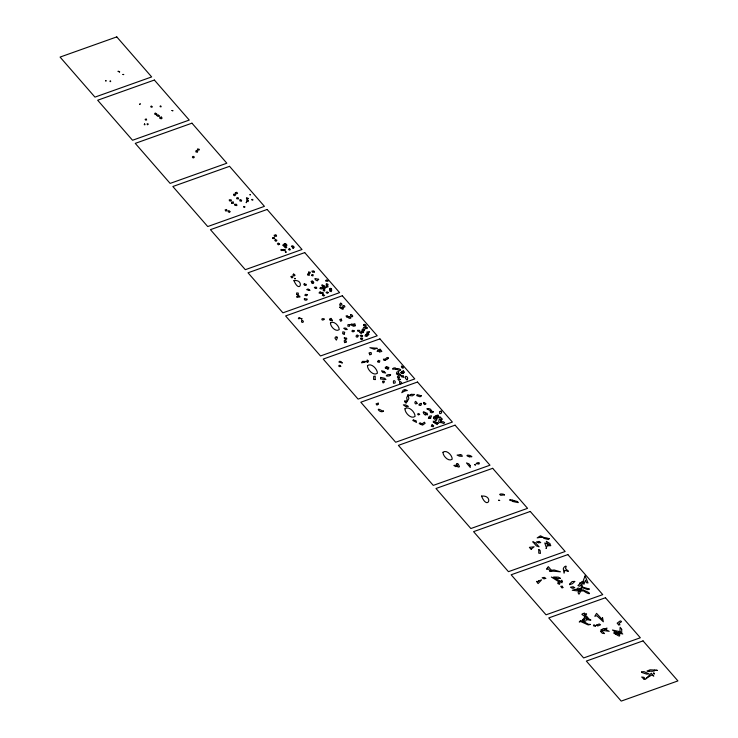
<?xml version="1.0" encoding="UTF-8"?>
<svg xmlns="http://www.w3.org/2000/svg" width="738" height="738" viewBox="0 0 738 738"><rect width="100%" height="100%" fill="white"/><g stroke="black" fill="none" stroke-linecap="round" stroke-linejoin="round"><path stroke-width="1.11" d="M397.874 373.714L397.662 374.618L399.627 375.245L400.688 374.83L398.455 373.16M620.704 633.112L620.686 633.767L618.564 633.674M435.844 418.483L435.9 417.293M621.691 629.33L621.719 632.881M330.117 289.591L330.172 288.936L331.131 289.167L331.076 289.813L329.609 289.047L330.467 288.309L331.574 288.964L331.085 289.693M437.745 417.625L436.416 418.889M380.042 350.633L380.236 349.148L377.718 349.904L377.155 351.537L380.946 350.135L381.832 351.417L379.369 352.091L379.184 350.956M403.751 372.57L403.483 373.557L402.92 373.262M364.221 329.895L364.517 328.899L365.707 328.797L364.849 327.119L363.733 327.248L362.672 329.554L362.026 329.572L362.561 330.015M436.287 416.084L437.136 415.125L438.335 415.19L437.966 416.038M619.191 631.525L612.457 630.003L615.086 631.82L622.761 634.016L618.961 631.405M329.665 289.13L330.744 290.523L331.583 290.32L331.565 289.222M440.992 420.494L440.042 422.791L438.63 422.016L439.193 419.47L440.429 419.719M324.194 288.272L322.414 287.977L323.124 286.999M293.641 246.4L292.626 247.129L291.418 246.271L292.211 245.708L293.641 246.4L294.075 247.304L292.506 247.977L293.466 248.3L293.752 247.664L293.217 247.479M602.614 630.409L609.191 631.322L606.166 629.735L607.014 628.056L605.169 628.739M578.943 591.101L572.282 590.262L575.289 589.358L580.907 590.206L580.806 589.69L582.937 590.898L578.943 591.11L578.038 592.715L578.979 594.247L580.631 591.332M579.542 590.022L580.935 587.854L581.526 590.132M160.137 117.711L159.795 118.274L161.262 118.846L161.613 118.264M330.07 290.108L329.609 291.012L331.187 291.658L331.639 290.634L331.159 290.421M618.518 632.558L619.007 632.715M576.258 589.524L578.02 588.001L579.662 588.629L578.131 589.8M352.543 324.406L354.84 323.714L355.421 325.67L354.646 325.559M585.16 616.747L582.171 620.455L584.441 619.33M421.094 424.59L424.424 422.191L425.116 423.289L422.588 425.116L419.193 423.63L420.023 422.782L421.933 423.787M550.188 545.456L550.041 543.657L546.369 541.314L547.162 543.316L550.096 545.428M435.291 422.081L436.739 422.302L437.459 423.584L438.372 423.381L436.997 422.8M246.483 198.559L247.304 199.205M619.865 632.936L619.44 633.186L620.483 633.066M615.068 633.794L615.529 634.053M331.842 320.015L331.03 318.336L329.526 319.176L329.868 319.526M550.031 570.806L549.515 571.009L550.216 571.018M312.728 282.285L313.779 282.35C313.807 285.523 308.927 281.648 313.382 282.017L312.414 280.846L311.085 281.409L311.787 282.303M386.002 367.284L386.98 366.961L387.229 368.234L385.448 368.465L385.291 367.284L386.666 367.063M551.323 570.326L554.137 569.967L560.446 571.812L551.692 571.037M436.066 423.741L434.719 422.736L437.265 424.581L437.339 423.391M247.027 198.365L246.446 198.494L246.962 199.288L247.996 199.048L247.728 198.633M331.085 320.393L330.135 320.495L329.812 319.351L331.722 319.36M366.915 361.768L368.207 361.721L368.419 360.799L367.164 360.024L366.758 361.731L367.782 362.192L367.321 361.758M616.673 632.014L616.95 633.545L618.14 634.219L619.071 633.896C621.783 639.062 615.326 633.444 613.656 632.992L614.929 632.401L616.931 633.536M285.292 244.73L284.398 244.675L284.231 243.558L285.781 243.549L286.003 244.49M387.053 367.118L388.88 367.404L388.289 368.161L388.732 368.834L387.395 369.351L386.832 368.373M401.859 373.225L400.503 372.736L403.28 370.79L403.695 371.417M425.116 412.708L427.173 413.206L427.588 414.876L425.66 414.073M400.826 383.898L399.784 383.409L399.526 381.251L401.26 382.183L401.62 383.612M587.051 617.946L581.941 614.486L582.171 613.924L584.533 613.066L583.989 613.998L586.618 613.988L584.431 614.8L586.59 616.138L589.081 619.2L587.051 617.946L587.679 618.878M580.419 583.269L579.745 582.835L580.031 583.666M581.682 584.081L582.623 586.931L580.437 585.363M621.691 629.302L620.132 627.263L619.938 631.442L620.603 632.281M292.147 246.787L292.645 247.599M618.693 633.979L618.066 632.411M375.181 379.581L373.603 379.424L373.714 376.362L375.199 376.186L375.181 379.581M199.011 149.906L197.397 150.026L197.526 148.938L199.094 149.214L199.011 149.906M641.7 671.921L641.691 672.429L646.682 674.117L649.053 673.905L643.97 671.617L641.7 671.921M283.669 249.453L283.65 250.551L285.228 250.754L285.246 249.656L283.669 249.453M324.748 289.914C325.098 293.152 320.836 288.429 324.489 289.591L324.748 289.914M360.753 338.262L360.744 339.028C361.306 340.55 363.705 338.945 362.201 338.022L360.753 338.262M377.856 361.5L377.847 362.109L379.415 362.312L379.839 360.873L378.299 360.402L377.856 361.5M344.176 334.194L342.672 333.687L342.847 331.786L344.729 332.266L344.176 334.194M344.305 337.903C343.733 339.397 348.262 339.923 346.399 338.022L344.305 337.903M562.125 581.498L562.098 582.743L558.196 581.369L551.36 577.033L561.138 581.36L561.83 580.123L562.125 581.498M321.39 292.921L322.838 293.816C324.563 292.848 321.833 291.639 321.39 292.921M382.708 381.334C382.284 385.706 386.694 379.683 382.782 381.297M304.416 298.659C303.466 300.394 307.303 300.846 307.239 299.102L304.416 298.659M357.773 336.316L357.662 337.054C354.784 337.986 356.288 333.318 358.382 335.652L357.773 336.316M324.093 319.019L324.074 319.517C321.593 321.62 320.495 317.322 324.093 319.019M336.952 337.054L337.34 337.866L336.362 340.135L334.923 338.087L335.587 336.925L336.952 337.054M478.39 463.787L479.128 463.925C480.927 460.706 472.265 464.516 478.39 463.787M425.835 414.359L425.798 415.097C423.76 415.125 421.582 409.977 424.968 412.33L425.835 414.359M369.295 331.842L368.64 333.078L367.035 333.041L366.934 331.971L369.295 331.842M380.725 377.413L380.504 378.981L385.956 379.572L384.683 378.29L380.725 377.413M234.841 204.278L234.85 205.385L236.898 205.57L236.603 204.334L234.841 204.278M393.428 382.229L393.52 383.28L395.07 383.04C396.288 380.882 392.69 379.277 393.428 382.229M367.266 334.987L367.026 336.519L364.996 335.974L365.624 334.415C368.843 336.593 370.596 333.428 366.611 333.742L367.22 334.951M238.402 198.181L238.356 198.965L236.584 198.697L237.055 197.48L238.402 198.181M365.089 327.303L366.989 328.641L367.552 327.82L366.103 326.925L365.089 327.303M341.242 319.12L341.795 320.596L340.67 321.279L339.757 319.536L341.242 319.12M432.09 424.811L431.287 426.26L433.335 426.739L433.658 425.706L432.09 424.811M441.121 411.131C443.178 413.169 438.824 414.756 439.691 412.745L439.525 411.629L441.121 411.131M440.826 421.638L440.752 422.431L443.833 423.474L444.663 422.653L443.381 421.776L440.826 421.638M308.576 272.147C309.508 275.219 312.119 271.307 308.576 272.147M442.044 419.055L441.259 421.038L439.82 418.926L440.272 416.924L442.044 419.055M395.771 368.317L395.688 369.175L392.533 369.083C393.022 367.902 394.775 367.496 395.771 368.317M470.152 465.503L470.291 467.449L466.481 462.929L468.944 463.815L470.152 465.503M433.649 417.191L433.483 418.686L436.527 416.822L438.151 417.902L439.562 417.21L436.841 415.54L436.499 416.675L436.066 415.485L433.649 417.191M407.173 379.369L407.09 380.107L405.586 378.52L405.282 377.127C405.393 374.858 409.12 377.884 407.173 379.369M408.04 394.756L406.712 397.727L407.275 401.417L408.861 398.575L408.04 394.756M231.621 203.162L233.328 203.457L233.383 201.926L231.741 202.074L231.621 203.162M531.406 548.961L531.185 549.423L529.386 547.356L534.109 546.784L531.406 548.961M363.345 331.436L363.566 332.607L361.14 331.943L361.611 330.928L363.345 331.436M160.266 106.115L160.201 106.696L161.041 106.844L161.105 106.263L160.266 106.115M390.153 375.144L390.679 374.839C387.865 373.566 383.087 376.869 389.295 375.965L390.153 375.144M193.79 157.711C191.64 158.541 192.157 155.109 194.214 156.834L193.79 157.711M326.297 284.029L326.39 285.182C328.862 286.159 328.475 283.18 326.297 284.029M231.105 200.053L230.966 201.031L229.38 200.828L229.315 199.73L231.105 200.053M417.09 403.262L415.826 404.009L414.83 402.994L415.162 401.758L415.752 401.343L417.09 403.262M240.044 199.85L239.868 200.93L241.437 201.234L241.612 200.164L240.044 199.85M428.843 417.293L428.363 418.317L430.623 417.939L431.527 415.845L429.47 416.186L428.843 417.293M405.116 390.771L401.795 392.671L403.096 390.236L404.959 389.498L407.339 390.522L405.116 390.771M293.936 280.671C300.126 294.831 304.526 278.927 293.936 280.671M330.43 322.986C330.366 326.62 335.938 332.414 339.24 329.591C339.296 325.91 333.733 320.246 330.43 322.986M367.441 365.697C367.358 369.803 373.714 376.38 377.413 373.17C377.496 369.065 371.14 362.487 367.441 365.697M404.968 408.787C404.848 412.994 411.306 419.571 415.06 416.361C415.18 412.155 408.723 405.577 404.968 408.787M442.994 452.265C442.855 456.139 448.778 462.089 452.209 459.174C452.357 455.291 446.435 449.341 442.994 452.265M481.536 496.111C487.864 511.323 493.962 494.977 481.554 496.074M398.76 371.491L398.372 373.566L396.435 374.129L396.813 372.063L398.76 371.491M357.773 330.329L357.635 331.094L359.314 331.537L359.747 330.393L357.773 330.329M457.117 465.982L455.835 466.656L453.842 465.484L456.278 465.088L457.117 466.01M564.93 570.262L564.063 573.195L563.269 568.777C563.629 566.378 568.075 564.487 565.437 568.214C566.812 570.529 571.821 572.845 564.93 570.262M349.701 324.803L349.36 326.362L347.819 326.122L348.032 324.526L349.701 324.803M498.805 500.207L499.663 500.539L498.805 500.207M538.851 549.672L538.722 553.149L540.447 553.417L540.105 550.364L538.851 549.672M559.736 583.361L559.542 584.348L557.78 583.537L558.076 582.337L559.736 583.361M369.655 353.65L369.609 354.849L371.251 354.406L371.352 352.949L370.762 352.46L368.899 353.078L369.655 353.65M252.036 199.398L251.907 199.989L252.774 200.173L252.894 199.583L252.036 199.398M275.459 239.518L274.785 240.477L276.012 241.354L276.925 240.256L275.459 239.518M511.083 499.949L510.899 500.659L509.571 499.884L511.083 499.949M408.04 406.287L406.103 406.841L403.354 404.876L405.568 404.894L408.04 406.287M654.8 670.049L654.624 670.833L652.447 671.294L648.287 671.119L649.025 671.617L646.958 671.073L650.04 669.818L654.8 670.049M339.729 307.183L340.938 308.383L341.842 307.672L340.735 306.897L339.729 307.183M233.974 194.186L233.605 195.229C235.247 196.88 236.566 193.734 233.974 194.186M401.62 366.196C400.3 367.173 403.861 369.129 403.206 367.699L403.354 366.777L401.62 366.196M654.071 673.213L654.329 674.117L653.444 673.001L654.071 673.213M298.217 296.187C296.123 295.357 295.993 298.447 298.373 297.054L299.96 296.98L299.656 296.086L298.217 296.187M196.133 150.856L195.856 151.908L197.406 152.286L197.683 151.235L196.133 150.856M363.622 324.904L363.483 325.375L365.891 326.113C367.146 324.803 363.456 323.631 363.622 324.904M110.654 81.171L110.23 81.697L109.944 81.042L110.654 81.171M148.043 124.085L147.471 124.814L147.065 123.91L148.043 124.085M602.54 617.678L602.07 619.293L596.572 613.379L594.782 616.304L596.802 615.732L603.333 621.774L602.54 617.678M362.469 330.135L363.88 331.085L364.48 330.034L362.958 329.48L362.469 330.135M296.63 294.416L298.318 295.172L298.281 293.097L296.713 292.912L296.63 294.416M342.183 362.921L338.899 362.035L339.517 361.269L341.021 361.537L342.183 362.921M423.621 403.04L424.378 404.581L425.641 404.341L425.918 403.631L423.861 402.404L423.621 403.04M583.906 621.073L583.73 621.58L585.64 621.082L586.479 619.754L590.898 620.012L585.677 618.582L584.035 619.569L583.906 621.073M585.086 575.926L583.26 580.668L583.924 584.33L585.455 580.179L586.442 582.716L588.038 582.965L585.096 575.917M595.677 625.695L595.455 626.331L593.453 625.778L593.878 624.763L595.677 625.695M364.544 362.33L361.519 362.801L362.496 361.362L366.02 361.463L364.544 362.33M582.319 587.033L581.59 587.983L582.633 587.78L587.799 589.653L589.468 589.062L582.319 587.033M421.324 395.817L420.106 396.804L416.721 395.633L417.145 394.618L421.324 395.817M538.371 581.009L537.864 581.71L536.508 581.378L538.094 583.592L541.609 579.837L538.371 581.009M549.173 538.666L548.454 539.552L543.749 538.325L544.127 537.707L545.696 537.707L549.173 538.666M420.715 405.328C415.236 405.835 424.184 400.559 420.715 405.328M404.978 401.859L406.084 403.216L407.247 401.287L404.608 400.789L404.978 401.859M396.131 369.074L399.212 370.467C403.76 370.55 397.164 367.266 396.131 369.074M155.164 113.2L154.722 114.206L156.235 114.694L156.677 113.689L155.164 113.2M151.189 106.189L150.838 106.918L151.945 107.296L152.286 106.567L151.189 106.189M293.687 274.056L292.838 274.933L293.964 276.03L295.099 275.209L293.687 274.056M355.126 325.67L353.594 326.27L350.504 324.729L351.519 323.927L355.126 325.67M272.912 238.512L274.73 238.66L274.259 237.507L272.553 237.571L272.912 238.512M547.172 568.288L546.627 569.367L548.251 568.85L550.649 571.507L551.876 570.954L548.316 566.627L547.172 568.288M582.116 581.719L577.937 585.548L579.681 586.267L583.177 582.651L582.116 581.719M618.601 624.809L619.938 624.874L619.09 623.425L621.534 621.682C620.501 619.652 618.831 622.272 617.153 623.149L618.601 624.809M504.506 494.875L500.788 495.309C497.034 493.667 503.676 493.445 504.506 494.875M322.063 285.025C320.661 286.897 326.713 286.75 323.807 285.551L322.063 285.025M433.437 411.767C431.112 414.922 427.339 409.424 433.437 411.767M435.66 418.372L434.728 419.636C435.245 421.407 437.957 420.088 436.37 418.787L435.66 418.372M646.516 678.194L651.617 675.085L653.803 676.073L651.276 673.222L646.516 678.194M570.16 583.49L569.496 584.671L572.374 583.74L574.93 581.406L572.162 581.553L570.16 583.49M362.626 335.91L361.297 336.629L360.135 335.532L361.38 335.117L362.626 335.91M354.231 330.928C353.991 332.7 350.282 331.445 352.69 330.246L354.231 330.928M513.666 500.659L512.098 501.351L518.242 502.633L517.513 501.545L512.117 500.106L513.666 500.659M307.875 274.029L307.801 275.182L309.379 275.283L309.222 273.466L307.875 274.029M123.68 74.566L122.969 74.437L123.68 74.566M279.61 244.149L278.383 244.822L277.377 243.881L278.189 243.033L279.61 244.149M328.281 292.599L327.275 293.373L326.058 292.451L327.137 291.851L328.281 292.599M546.581 547.467L546.083 548.269L546.581 547.467M580.428 620.759L579.247 621.996L580.705 621.544L588.186 624.92L590.492 624.44L588.315 624.274L584.109 621.857L580.428 620.759M318.65 279.296L317.266 280.864L315.274 279.711L314.941 278.512L318.65 279.296M294.905 278.355L294.637 278.77L295.357 278.853L294.905 278.355M331.38 319.499L330.689 320.569L332.543 320.79L331.38 319.499M282.737 250.468L281.123 250.551L280.947 249.481L282.672 249.582L282.737 250.468M301.455 318.982L301.953 318.862L301.455 318.982M399.304 377.266L398.031 378.114C396.205 376.454 399.064 374.692 399.304 377.266M307.294 294.803L306.353 295.827L304.757 295.191L305.707 294.25L307.294 294.803M547.421 545.788L545.972 546.609L544.792 542.937L550.816 545.677L547.421 545.788M545.742 578.408L543.915 578.869L542.144 577.753L544.257 577.374L545.742 578.408M400.347 379.443L398.769 380.31L397.966 379.295L399.074 378.64L400.347 379.443M299.038 317.801L298.327 318.733L301.067 318.447L299.038 317.801M388.511 358.096L386.62 359.747L385.67 358.751L387.164 357.432L388.511 358.096M359.996 332.524L361.15 333.502L362.155 332.783L360.965 331.897L359.996 332.524M419.636 414.313L418.584 414.95L417.726 414.525L418.086 413.446L419.636 414.313M320.384 287.857L319.886 288.475L321.399 289.056L322.349 287.977L320.864 287.377L320.384 287.857M343.235 305.578L342.616 306.75L343.65 307.368L344.904 306.842L344.498 305.698L343.235 305.578M401.933 372.017L401.389 372.644L402.505 373.622L404.378 372.164L403.391 371.14L401.933 372.017M301.501 321.076C301.095 323.65 305.181 322.1 302.534 320.44L301.501 321.076M304.268 283.881L303.871 284.305C304.268 287.017 309.314 284.231 304.268 283.881M540.723 537.282L537.19 537.891L540.447 535.797L544.026 537.568L540.723 537.282M413.308 420.005L412.846 420.485L416.518 422.422L416.094 420.743L413.308 420.005M457.145 463.492L456.628 464.036L458.077 467.089L459.488 466.748L458.307 464.082L457.145 463.492M228.881 210.865L228.06 211.705L229.417 212.433L230.228 211.594L228.881 210.865M320.061 291.962L319 292.931L320.633 293.558L321.703 292.552L320.061 291.962M250.385 194.749L249.776 194.731L250.376 194.749M656.368 670.399L655.667 670.104L657.475 670.418L656.368 670.399M285.495 246.437L284.61 247.239L285.92 248.014L286.796 247.212L285.495 246.437M285.744 244.333L284.85 245.127L286.141 245.911L287.036 245.117L285.744 244.333M285.763 251.741L285.366 252.092L285.938 252.442L286.335 252.092L285.763 251.741M323.069 294.6L322.349 295.237L323.631 296.021L324.674 295.375L323.069 294.6M282.977 245.108L283.733 246.234L285.053 245.791L284.195 244.767L282.977 245.108M325.44 287.838L324.36 288.355L322.774 287.017L324.323 286.778L325.91 287.58L325.44 287.838M346.205 342.008L344.563 342.653L344.185 340.753L345.624 339.84L346.177 342.035M601.378 629.745L600.769 630.095L603.094 630.473L605.944 628.831L603.509 628.527L601.378 629.745M172.83 110.737L171.991 110.497L172.83 110.737M248.069 198.356L247.525 198.79L246.474 197.904L248.069 198.356M377.247 404.71L376.823 405.014L376.085 403.852L378.373 403.04L378.437 404.323L377.339 404.71M349.074 316.713L347.893 316.777L347.589 315.763L346.113 315.873L346.546 317.082L347.718 316.925L348.115 317.561C350.052 319.536 352.884 317.405 349.074 316.713M411.241 394.35L408.76 395.531L412.339 395.845L414.544 394.415L411.241 394.35M308.761 290.311L306.667 289.637L308.041 288.945L310.006 290.32L308.761 290.311M377.09 348.281L374.249 349.286L369.895 347.672L377.09 348.281M312.801 274.628C308.807 274.73 314.674 277.47 312.866 274.674M340.605 303.687L339.692 304.185L340.034 305.652L341.98 304.665L341.574 303.53L340.458 303.05L340.605 303.687M326.261 280.145L325.615 281.012L327.958 281.344L327.94 280.458L326.261 280.145M383.502 411.094C380.208 414.009 374.369 406.02 382.072 410.771L383.502 411.094M344.019 328.244L345.338 329.563L347.312 329.517L345.808 328.087L344.019 328.244M314.489 271.944L312.811 272.377L311.851 271.141L313.751 270.892L314.499 271.944M341.786 307.949L341.325 308.198L342.146 309.222C344.388 309.656 343.225 306.98 341.786 307.949M430.605 418.317L430.097 418.289L430.605 418.317M469.276 456.794C463.427 455.115 470.041 454.257 471.923 456.757L469.294 456.804M596.544 625.086L597.715 625.999L600.557 624.8L599.219 623.961L596.544 625.086M316.058 288.023L315.274 288.401L314.333 287.377L316.132 287.036L316.842 288.032L316.058 288.023M236.188 192.452L235.256 192.895L236.142 193.919L237.581 193.347L236.815 192.286L236.188 192.452M118.145 71.291L119.63 71.946L118.145 71.291M350.587 314.628L350.937 316.215C353.862 318.262 352.782 314.176 350.587 314.628M289.591 248.761L288.447 249.213L289.296 250.117L290.44 249.656L289.591 248.761M573.454 587.863L572.282 588.297L570.456 587.199L573.14 586.728L574.736 587.725L573.454 587.863M116.77 36.9L60.073 57.084L94.953 97.121L151.659 76.927L116.779 36.9M154.362 80.045L97.665 100.23L132.545 140.257L189.251 120.073L154.371 80.045M191.954 123.181L135.257 143.375L170.137 183.402L226.843 163.218L191.963 123.181M229.546 166.327L172.849 186.511L207.729 226.548L264.425 206.354L229.546 166.327M267.138 209.463L210.441 229.656L245.32 269.684L302.017 249.499L267.138 209.463M304.729 252.608L248.023 272.792L282.912 312.829L339.609 292.635L304.729 252.608M342.321 295.754L285.615 315.938L320.495 355.965L377.201 335.781L342.321 295.754M379.904 338.89L323.207 359.083L358.087 399.11L414.793 378.917L379.913 338.89M417.496 382.035L360.799 402.219L395.679 442.246L452.385 422.062L417.505 382.035M455.088 425.171L398.391 445.365L433.271 485.392L489.977 465.208L455.088 425.171M492.68 468.316L435.983 488.501L470.862 528.537L527.559 508.344L492.68 468.316M530.271 511.462L473.575 531.646L508.454 571.673L565.151 551.489L530.271 511.452M567.863 554.598L511.157 574.782L546.037 614.819L602.743 594.625L567.863 554.598M605.446 597.743L548.749 617.927L583.629 657.955L640.335 637.77L605.455 597.743M643.038 640.879L586.341 661.073L621.221 701.1L677.927 680.916L643.047 640.879M538.325 542.734L536.471 541.941L539.229 541.388L540.76 542.624L538.325 542.734M161.29 117.065L159.971 117.508L160.829 118.532L162.148 118.089L161.29 117.065M246.455 202.083L246.28 202.636L246.455 202.083M226.483 209.491L225.145 209.878L225.662 211.013L227.212 210.727L226.483 209.491M291.141 276.501L291.409 277.7C294.01 278.374 292.663 275.209 291.141 276.501M327.368 285.68L325.984 286.086L326.639 287.193L328.124 286.814L327.368 285.68M532.928 541.886L536.415 545.945L539.072 546.812L535.53 542.808L532.928 541.886M105.829 80.525L105.589 81.032L106.115 81.032L105.829 80.525M144.593 123.938L144.224 124.731L145.026 124.722L144.593 123.938M562.882 587.642L561.821 587.872L560.742 586.295L562.301 586.166L562.882 587.642M146.17 119.122L145.128 119.335L145.617 120.128L146.668 119.916L146.17 119.122M159.279 116.05L157.711 116.3L156.41 115.017L158.153 114.805L159.279 116.05M340.716 366.482L339.203 366.592C337.515 365.125 340.947 364.664 340.716 366.482M460.226 454.783L457.099 455.088L459.368 456.149L462.274 456.352L461.748 454.931L460.226 454.783M427.763 408.677L426.832 408.824L430.365 410.697L431.665 410.586L429.913 408.806L427.763 408.677M140.137 103.846L139.759 104.381L140.137 103.846M385.421 360.255L383.963 360.365L383.373 359.157L384.885 359.148L385.421 360.255M560.41 578.352L557.91 578.62L553.611 577.005L558.288 577.125L560.41 578.352M275.394 235.081L274.13 235.21L274.508 236.326L276.556 236.234L276.409 235.108L275.394 235.081M434.018 422.339L433.289 422.357L437.136 422.883L433.188 421.177L434.018 422.339M643.951 679.117L641.682 677.023L643.887 677.327L645.833 679.283L643.951 679.117M244.684 206.539L243.614 206.483L243.724 207.24L244.785 207.295L244.684 206.539M601.442 631.331L600.437 631.267L602.319 633.287L604.523 633.591L602.559 631.497L601.442 631.331M248.097 200.607L246.704 200.505L246.796 201.492L248.189 201.594L248.097 200.607M403.299 376.02L400.882 375.374L401.371 376.74L403.944 377.386L403.299 376.02M384.166 371.426L381.518 370.771L382.708 372.459L385.651 373.031L384.166 371.426M475.29 465.005L474.802 464.654L475.29 465.005M583.149 590.114L582.596 590.003C589.173 595.843 593.869 593.795 583.149 590.114"/></g></svg>
